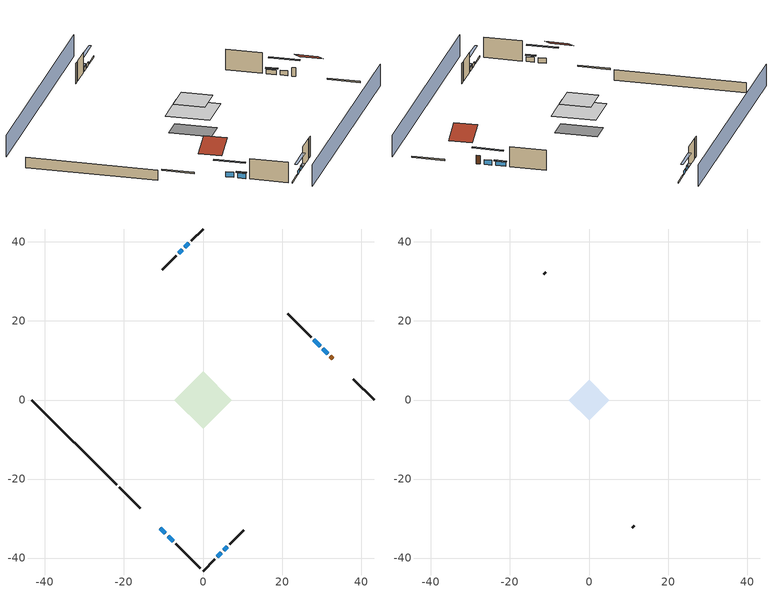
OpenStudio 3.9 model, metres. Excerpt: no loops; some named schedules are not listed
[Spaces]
conditioned space 1
 floor foundation (Slab1 construction): -5.35,1.53 -1.53,5.35 5.35,-1.53 1.53,-5.35 z-2.13
 floor adiabatic (AdiabaticFloorConstruction): -7.25,0 0,7.25 7.25,0 0,-7.25 z2.74
 wall outside (Wall1 construction): -6.92,-36.36 -0.66,-42.62 z0.3:5.18
 wall outside (Wall2 construction): -6.83,36.45 -10.3,32.98 z0.3:5.18
 wall outside (Wall3 construction): 27.4,15.88 21.41,21.87 z0.3:5.18
 wall outside (Wall4 construction): 6.83,-36.45 10.3,-32.98 z0.3:5.18
 wall outside (RimJoist1 construction): -21.22,-22.06 -15.92,-27.36 z0.3:0.61
 wall outside (RimJoist2 construction): 0,43.28 -2.95,40.33 z0.3:0.61
 wall outside (RimJoist3 construction): 43.28,0 37.98,5.3 z0.3:0.61
 wall outside (RimJoist4 construction): 0,-43.28 2.95,-40.33 z0.3:0.61
 wall outside (AdiabaticWallConstruction): -10.77,-32.51 -9.5,-33.78 / -8.85,-34.44 -7.57,-35.71 z0.3:1.49; -3.61,39.67 -4.56,38.72 / -5.22,38.06 -6.17,37.11 / 3.61,-39.67 4.56,-38.72 / 5.22,-38.06 6.17,-37.11 z0.3:1.19; 31.53,11.75 30.3,12.98 z0.3:1.46; 29.64,13.64 28.05,15.23 z0.3:1.31
 wall outside (AdiabaticWallConstruction 1): 32.83,10.45 32.18,11.1 z0.3:2.34
 wall foundation (FoundationWall1 construction): -43.28,0 -21.88,-21.4 z-2.13:0.3
 window (WindowConstruction): -10.77,-32.51 -9.5,-33.78 z0.3:1.49
 window (WindowConstruction 1): -8.84,-34.44 -7.57,-35.71 z0.3:1.49
 window (WindowConstruction 2): -3.61,39.67 -4.56,38.72 z0.3:1.19
 window (WindowConstruction 3): -5.22,38.06 -6.17,37.11 z0.3:1.19
 window (WindowConstruction 4): 31.53,11.75 30.3,12.98 z0.3:1.46
 window (WindowConstruction 5): 29.64,13.64 28.05,15.23 z0.3:1.31
 window (WindowConstruction 6): 3.61,-39.67 4.56,-38.72 z0.3:1.19
 window (WindowConstruction 7): 5.22,-38.06 6.17,-37.11 z0.3:1.19
 door (Door): 32.83,10.45 32.18,11.1 z0.3:2.34
 ceiling adiabatic (AdiabaticFloorConstruction): 0,-7.25 7.25,0 0,7.25 -7.25,0 z2.74
attic - vented 1
 floor to conditioned space 1 (Floor1 construction Reversed): -5.13,0 0,5.13 5.13,0 0,-5.13 z5.18
 wall outside (Wall5 construction): -10.96,32.32 -11.49,31.79 z0.3:5.18
 wall outside (Wall6 construction): 10.96,-32.32 11.49,-31.79 z0.3:5.18
 roof outside (Roof1 construction): -11.43,-31.85,5.18 -8,-28.42,7.61 -11.83,-24.59,7.61 -15.26,-28.02,5.18
 roof outside (Roof2 construction): 33.49,9.79,5.18 30.06,6.36,7.61 33.89,2.53,7.61 37.32,5.96,5.18
shading: 3.23,-46.51 46.51,-3.23 / -3.23,46.51 -46.51,3.23 z0:5.18; -7.56,-35.72 -12.71,-30.57 -13.14,-31 -7.99,-36.15 z4.24; -7.36,-35.92 -9.06,-34.22 -9.49,-34.65 -7.79,-36.35 z1.8; -6.5,36.78 -1.67,41.61 -2.1,42.04 -6.93,37.21 z3.93; -6.38,36.9 -5,38.28 -5.43,38.71 -6.82,37.33 z1.49; 28.36,14.92 33.47,9.81 33.9,10.24 28.79,15.35 z4.21; 27.84,15.44 29.86,13.42 30.29,13.86 28.27,15.87 z1.62; 6.5,-36.78 1.67,-41.61 2.1,-42.04 6.93,-37.21 z3.93; 6.38,-36.9 5,-38.28 5.43,-38.71 6.82,-37.33 z1.49
[Site]
Portland Intl Arpt_OR: Latitude {deg}=45.59; Longitude {deg}=-122.6; Time Zone {hr}=-8; Elevation {m}=33; Terrain=Suburbs; Keep Site Location Information=Yes
[Site:GroundTemperature:Shallow]
10.2558, 8.96328, 8.85977, 9.47314, 11.9355, 14.3863, 16.5111, 17.8571, 17.9714, 16.8767, 14.8061, 12.4304
[Site:WaterMainsTemperature]
Calculation Method=Schedule; Temperature Schedule=mains temperature schedule
[Building]
Building 1
[Material] Roughness=Rough
Name | Thickness {m} | Conductivity {W/m-K} | Density {kg/m3} | Specific Heat {J/kg-K} | Thermal Absorptance | Solar Absorptance | Visible Absorptance
asphalt or fiberglass shingles | 0.00635 | 0.162714 | 1121.4 | 1465.45 | 0.9 | 0.85 | 0.85
roof rigid ins | 0.00281632 | 0.029427 | 32.04 | 1214.23 | 0.9 | 0.7 | 0.7
osb sheathing 0.5 in. | 0.0127 | 0.115458 | 512.64 | 1214.23 | 0.9 | 0.6 | 0.6
wood siding | 0.0254 | 0.102417 | 544.68 | 1172.36 | 0.9 | 0.85 | 0.85
osb sheathing 0.5 in. 1 | 0.0127 | 0.115458 | 512.64 | 1214.23 | 0.9 | 0.7 | 0.7
wall stud and cavity | 0.1397 | 0.550994 | 139.0536 | 1170.24 | 0.9 | 0.7 | 0.7
gypsum board | 0.0127 | 0.160291 | 801 | 837.4 | 0.9 | 0.6 | 0.6
wall stud and cavity 1 | 0.1397 | 0.727959 | 139.0536 | 1170.24 | 0.9 | 0.6 | 0.6
rim joist stud and cavity | 0.0508 | 0.178688 | 50.32683 | 1063.81 | 0.9 | 0.6 | 0.6
ceiling loosefill ins | 0.0846667 | 0.0480833 | 16.02 | 1046.75 | 0.9 | 0.7 | 0.7
ceiling stud and cavity | 0.1397 | 0.302811 | 65.682 | 1177.47 | 0.9 | 0.7 | 0.7
concrete 8.0 in. | 0.2032 | 1.803125 | 2242.8 | 837.4 | 0.9 | 0.7 | 0.7
gypsum board 1 | 0.0127 | 0.160291 | 801 | 837.4 | 0.9 | 0.7 | 0.7
concrete 4.0 in. | 0.1016 | 1.803125 | 2242.8 | 837.4 | 0.9 | 0.7 | 0.7
floor covering | 0.0127 | 0.0450781 | 54.468 | 1339.84 | 0.9 | 0.9 | 0.9
wood siding 1; wood siding 2 | 0.0254 | 0.102417 | 544.68 | 1172.36
wall rigid ins; floor rigid ins | 0.512978 | 0.029427 | 32.04 | 1214.23 | 0.9 | 0.7 | 0.7
wall stud and cavity 2 | 0.0889 | 0.380278 | 52.3479 | 1209.89 | 0.9 | 0.7 | 0.7
door material | 0.04445 | 0.0612267 | 512.64 | 1214.23 | 0.9 | 0.7 | 0.7
floor stud and cavity | 0.1397 | 1.75129 | 37.0049 | 1207.88 | 0.9 | 0.7 | 0.7
osb sheathing 0.75 in. | 0.01905 | 0.115458 | 512.64 | 1214.23 | 0.9 | 0.7 | 0.7
floor covering 1 | 0.0127 | 0.0433444 | 54.468 | 1339.84 | 0.9 | 0.6 | 0.6
wall stud and cavity 3 | 0.0889 | 0.391764 | 83.0341 | 1211.67 | 0.9 | 0.7 | 0.7
furniture material conditioned space 1 | 0.1524 | 0.115458 | 640.8 | 1214.23 | 0.9 | 0.6 | 0.6
[Construction]
Roof1 construction; Roof2 construction: asphalt or fiberglass shingles, roof rigid ins, osb sheathing 0.5 in.
Wall1 construction; Wall2 construction; Wall3 construction; Wall4 construction: wood siding, osb sheathing 0.5 in. 1, wall stud and cavity, gypsum board
Wall5 construction; Wall6 construction: wood siding, osb sheathing 0.5 in. 1, wall stud and cavity 1
RimJoist1 construction; RimJoist2 construction; RimJoist3 construction; RimJoist4 construction: wood siding, rim joist stud and cavity
Floor1 construction Reversed: gypsum board, ceiling stud and cavity, ceiling loosefill ins
FoundationWall1 construction: concrete 8.0 in., gypsum board 1
Slab1 construction: concrete 4.0 in., floor covering
WindowConstruction; WindowConstruction 1; WindowConstruction 2; WindowConstruction 3; WindowConstruction 4; WindowConstruction 5; WindowConstruction 6; WindowConstruction 7: WindowMaterial
AdiabaticWallConstruction: wood siding 1, wall rigid ins, wall stud and cavity 2, gypsum board
Door: door material
AdiabaticWallConstruction 1: wood siding 2, wall rigid ins, wall stud and cavity 2, gypsum board
AdiabaticFloorConstruction: floor stud and cavity, floor rigid ins, osb sheathing 0.75 in., floor covering 1
PartitionWallConstruction: gypsum board, wall stud and cavity 3, gypsum board
furniture construction conditioned space 1: furniture material conditioned space 1
[WindowMaterial:SimpleGlazingSystem]
WindowMaterial: U-Factor {W/m2-K}=2.15764; Solar Heat Gain Coefficient=0.44
[ThermalZone] Multiplier=1; Use Ideal Air Loads=No
Name | Volume {m3} | Thermostat
conditioned space | 384.656 | conditioned space temperature setpoint
attic - vented | 28.4206
[Sizing:Zone]
attic - vented: Zone Cooling Design Supply Air Temperature Input Method=SupplyAirTemperature; Zone Cooling Design Supply Air Temperature {C}=14; Zone Cooling Design Supply Air Temperature Difference {deltaC}=11.11; Zone Heating Design Supply Air Temperature Input Method=SupplyAirTemperature; Zone Heating Design Supply Air Temperature {C}=40; Zone Heating Design Supply Air Temperature Difference {deltaC}=11.11; Zone Cooling Design Supply Air Humidity Ratio {kg-H2O/kg-air}=0.0085; Zone Heating Design Supply Air Humidity Ratio {kg-H2O/kg-air}=0.008; Cooling Design Air Flow Method=DesignDay; Heating Design Air Flow Method=DesignDay; Account for Dedicated Outdoor Air System=No; Dedicated Outdoor Air System Control Strategy=NeutralSupplyAir; Dedicated Outdoor Air Low Setpoint Temperature for Design {C}=autosize; Dedicated Outdoor Air High Setpoint Temperature for Design {C}=autosize; Zone Load Sizing Method=Sensible Load Only No Latent Load; Zone Latent Cooling Design Supply Air Humidity Ratio Input Method=HumidityRatioDifference; Zone Cooling Design Supply Air Humidity Ratio Difference {kgWater/kgDryAir}=0.005; Zone Latent Heating Design Supply Air Humidity Ratio Input Method=HumidityRatioDifference; Zone Humidification Design Supply Air Humidity Ratio Difference {kgWater/kgDryAir}=0.005; Sizing Option=Coincident
[Space]
Name | Thermal Zone | Volume {m3}
conditioned space 1 | conditioned space | 384.656
attic - vented 1 | attic - vented | 28.4206
[ThermostatSetpoint:DualSetpoint]
conditioned space temperature setpoint: Heating Setpoint Temperature Schedule=heating setpoint; Cooling Setpoint Temperature Schedule=cooling setpoint; Temperature Difference Between Cutout And Setpoint {deltaC}=0
[Foundation:Kiva]
Foundation Kiva 1: Initial Indoor Air Temperature {C}=18.3333; Wall Height Above Grade {m}=0.3048; Wall Depth Below Slab {m}=0.2032
[Foundation:Kiva:Settings]
Soil Conductivity {W/m-K}=1.3848; Soil Density {kg/m3}=1842.3; Soil Specific Heat {J/kg-K}=418.7; Ground Solar Absorptivity=0.9; Ground Thermal Absorptivity=0.9; Ground Surface Roughness {m}=0.03; Far-Field Width {m}=40; Deep-Ground Boundary Condition=ZeroFlux; Deep-Ground Depth {m}=40; Minimum Cell Dimension {m}=0.2; Maximum Cell Growth Coefficient=3; Simulation Timestep=Timestep
[SurfaceProperty:ExposedFoundationPerimeter]
Slab1: Exposed Perimeter Calculation Method=TotalExposedPerimeter; Total Exposed Perimeter {m}=30.26664
[SurfaceProperty:IncidentSolarMultiplier] Incident Solar Multiplier=1; Incident Solar Multiplier Schedule=trans schedule winter=0.85 summer=0.7
Window1; Window2; Window3; Window4; Window5; Window6; Window7; Window8
[InternalMass:Definition] Design Level Calculation Method=SurfaceArea
Name | Construction | Surface Area {m2}
partition wall mass | PartitionWallConstruction | 157.749
furniture mass conditioned space 1 | furniture construction conditioned space 1 | 63.09974
[InternalMass] Space or SpaceType=conditioned space 1; Multiplier=1
Name | Internal Mass Definition
partition wall mass | partition wall mass
furniture mass conditioned space 1 | furniture mass conditioned space 1
[EnergyManagementSystem:Sensor]
Name | Output Variable or Output Meter Index Key | Output Variable or Output Meter
water_heater_T_set | water heater setpoint | Schedule Value
out_pb_s |  | Site Outdoor Air Barometric Pressure
out_wt_s |  | Site Outdoor Air Humidity Ratio
site_vw_s |  | Site Wind Speed
cool_season | cooling season schedule | Schedule Value
natural_vent_s | natural vent schedule | Schedule Value
htg_sp_s | heating setpoint | Schedule Value
clg_sp_s | cooling setpoint | Schedule Value
mech_vent_range_fan_0_sch_s | mech vent range fan 0 schedule | Schedule Value
mech_vent_bath_fan_0_sch_s | mech vent bath fan 0 schedule | Schedule Value
clothes_dryer_exhaust_0_sch_s | clothes_dryer | Schedule Value
htg_load_cond |  | Heating:EnergyTransfer:Zone:CONDITIONED SPACE
clg_load_cond |  | Cooling:EnergyTransfer:Zone:CONDITIONED SPACE
s_conv | Floor1 | Surface Inside Face Convection Heat Gain Energy
s_ig | Floor1 | Surface Inside Face Internal Gains Radiation Heat Gain Energy
s_sol | Floor1 | Surface Inside Face Solar Radiation Heat Gain Energy
s_lgt | Floor1 | Surface Inside Face Lights Radiation Heat Gain Energy
s_surf | Floor1 | Surface Inside Face Net Surface Thermal Radiation Heat Gain Energy
s_conv_1 | FoundationWall1 | Surface Inside Face Convection Heat Gain Energy
s_ig_1 | FoundationWall1 | Surface Inside Face Internal Gains Radiation Heat Gain Energy
s_sol_1 | FoundationWall1 | Surface Inside Face Solar Radiation Heat Gain Energy
s_lgt_1 | FoundationWall1 | Surface Inside Face Lights Radiation Heat Gain Energy
s_surf_1 | FoundationWall1 | Surface Inside Face Net Surface Thermal Radiation Heat Gain Energy
s_conv_2 | inferred conditioned ceiling | Surface Inside Face Convection Heat Gain Energy
s_ig_2 | inferred conditioned ceiling | Surface Inside Face Internal Gains Radiation Heat Gain Energy
s_sol_2 | inferred conditioned ceiling | Surface Inside Face Solar Radiation Heat Gain Energy
s_lgt_2 | inferred conditioned ceiling | Surface Inside Face Lights Radiation Heat Gain Energy
s_surf_2 | inferred conditioned ceiling | Surface Inside Face Net Surface Thermal Radiation Heat Gain Energy
s_conv_3 | inferred conditioned floor | Surface Inside Face Convection Heat Gain Energy
s_ig_3 | inferred conditioned floor | Surface Inside Face Internal Gains Radiation Heat Gain Energy
s_sol_3 | inferred conditioned floor | Surface Inside Face Solar Radiation Heat Gain Energy
s_lgt_3 | inferred conditioned floor | Surface Inside Face Lights Radiation Heat Gain Energy
s_surf_3 | inferred conditioned floor | Surface Inside Face Net Surface Thermal Radiation Heat Gain Energy
s_conv_4 | RimJoist1 | Surface Inside Face Convection Heat Gain Energy
s_ig_4 | RimJoist1 | Surface Inside Face Internal Gains Radiation Heat Gain Energy
s_sol_4 | RimJoist1 | Surface Inside Face Solar Radiation Heat Gain Energy
s_lgt_4 | RimJoist1 | Surface Inside Face Lights Radiation Heat Gain Energy
s_surf_4 | RimJoist1 | Surface Inside Face Net Surface Thermal Radiation Heat Gain Energy
s_conv_5 | RimJoist2 | Surface Inside Face Convection Heat Gain Energy
s_ig_5 | RimJoist2 | Surface Inside Face Internal Gains Radiation Heat Gain Energy
s_sol_5 | RimJoist2 | Surface Inside Face Solar Radiation Heat Gain Energy
s_lgt_5 | RimJoist2 | Surface Inside Face Lights Radiation Heat Gain Energy
s_surf_5 | RimJoist2 | Surface Inside Face Net Surface Thermal Radiation Heat Gain Energy
s_conv_6 | RimJoist3 | Surface Inside Face Convection Heat Gain Energy
s_ig_6 | RimJoist3 | Surface Inside Face Internal Gains Radiation Heat Gain Energy
s_sol_6 | RimJoist3 | Surface Inside Face Solar Radiation Heat Gain Energy
s_lgt_6 | RimJoist3 | Surface Inside Face Lights Radiation Heat Gain Energy
s_surf_6 | RimJoist3 | Surface Inside Face Net Surface Thermal Radiation Heat Gain Energy
s_conv_7 | RimJoist4 | Surface Inside Face Convection Heat Gain Energy
s_ig_7 | RimJoist4 | Surface Inside Face Internal Gains Radiation Heat Gain Energy
s_sol_7 | RimJoist4 | Surface Inside Face Solar Radiation Heat Gain Energy
s_lgt_7 | RimJoist4 | Surface Inside Face Lights Radiation Heat Gain Energy
s_surf_7 | RimJoist4 | Surface Inside Face Net Surface Thermal Radiation Heat Gain Energy
s_conv_8 | Slab1 | Surface Inside Face Convection Heat Gain Energy
s_ig_8 | Slab1 | Surface Inside Face Internal Gains Radiation Heat Gain Energy
s_sol_8 | Slab1 | Surface Inside Face Solar Radiation Heat Gain Energy
s_lgt_8 | Slab1 | Surface Inside Face Lights Radiation Heat Gain Energy
s_surf_8 | Slab1 | Surface Inside Face Net Surface Thermal Radiation Heat Gain Energy
ss_sol | Door1 | Surface Inside Face Solar Radiation Heat Gain Energy
ss_lgt | Door1 | Surface Inside Face Lights Radiation Heat Gain Energy
ss_conv | Door1 | Surface Inside Face Convection Heat Gain Energy
ss_ig | Door1 | Surface Inside Face Internal Gains Radiation Heat Gain Energy
ss_surf | Door1 | Surface Inside Face Net Surface Thermal Radiation Heat Gain Energy
ss_conv_1 | Window1 | Surface Inside Face Convection Heat Gain Energy
ss_ig_1 | Window1 | Surface Inside Face Internal Gains Radiation Heat Gain Energy
ss_surf_1 | Window1 | Surface Inside Face Net Surface Thermal Radiation Heat Gain Energy
ss_trans_in | Window1 | Surface Window Transmitted Solar Radiation Rate
ss_back_out | Window1 | Surface Window Shortwave from Zone Back Out Window Heat Transfer Rate
ss_trans_out | Window1 | Surface Inside Face Initial Transmitted Diffuse Transmitted Out Window Solar Radiation Rate
ss_conv_2 | Window2 | Surface Inside Face Convection Heat Gain Energy
ss_ig_2 | Window2 | Surface Inside Face Internal Gains Radiation Heat Gain Energy
ss_surf_2 | Window2 | Surface Inside Face Net Surface Thermal Radiation Heat Gain Energy
ss_trans_in_1 | Window2 | Surface Window Transmitted Solar Radiation Rate
ss_back_out_1 | Window2 | Surface Window Shortwave from Zone Back Out Window Heat Transfer Rate
ss_trans_out_1 | Window2 | Surface Inside Face Initial Transmitted Diffuse Transmitted Out Window Solar Radiation Rate
ss_conv_3 | Window3 | Surface Inside Face Convection Heat Gain Energy
ss_ig_3 | Window3 | Surface Inside Face Internal Gains Radiation Heat Gain Energy
ss_surf_3 | Window3 | Surface Inside Face Net Surface Thermal Radiation Heat Gain Energy
ss_trans_in_2 | Window3 | Surface Window Transmitted Solar Radiation Rate
ss_back_out_2 | Window3 | Surface Window Shortwave from Zone Back Out Window Heat Transfer Rate
ss_trans_out_2 | Window3 | Surface Inside Face Initial Transmitted Diffuse Transmitted Out Window Solar Radiation Rate
ss_conv_4 | Window4 | Surface Inside Face Convection Heat Gain Energy
ss_ig_4 | Window4 | Surface Inside Face Internal Gains Radiation Heat Gain Energy
ss_surf_4 | Window4 | Surface Inside Face Net Surface Thermal Radiation Heat Gain Energy
ss_trans_in_3 | Window4 | Surface Window Transmitted Solar Radiation Rate
ss_back_out_3 | Window4 | Surface Window Shortwave from Zone Back Out Window Heat Transfer Rate
ss_trans_out_3 | Window4 | Surface Inside Face Initial Transmitted Diffuse Transmitted Out Window Solar Radiation Rate
ss_conv_5 | Window5 | Surface Inside Face Convection Heat Gain Energy
ss_ig_5 | Window5 | Surface Inside Face Internal Gains Radiation Heat Gain Energy
ss_surf_5 | Window5 | Surface Inside Face Net Surface Thermal Radiation Heat Gain Energy
ss_trans_in_4 | Window5 | Surface Window Transmitted Solar Radiation Rate
ss_back_out_4 | Window5 | Surface Window Shortwave from Zone Back Out Window Heat Transfer Rate
ss_trans_out_4 | Window5 | Surface Inside Face Initial Transmitted Diffuse Transmitted Out Window Solar Radiation Rate
ss_conv_6 | Window6 | Surface Inside Face Convection Heat Gain Energy
ss_ig_6 | Window6 | Surface Inside Face Internal Gains Radiation Heat Gain Energy
ss_surf_6 | Window6 | Surface Inside Face Net Surface Thermal Radiation Heat Gain Energy
ss_trans_in_5 | Window6 | Surface Window Transmitted Solar Radiation Rate
ss_back_out_5 | Window6 | Surface Window Shortwave from Zone Back Out Window Heat Transfer Rate
ss_trans_out_5 | Window6 | Surface Inside Face Initial Transmitted Diffuse Transmitted Out Window Solar Radiation Rate
ss_conv_7 | Window7 | Surface Inside Face Convection Heat Gain Energy
ss_ig_7 | Window7 | Surface Inside Face Internal Gains Radiation Heat Gain Energy
ss_surf_7 | Window7 | Surface Inside Face Net Surface Thermal Radiation Heat Gain Energy
ss_trans_in_6 | Window7 | Surface Window Transmitted Solar Radiation Rate
ss_back_out_6 | Window7 | Surface Window Shortwave from Zone Back Out Window Heat Transfer Rate
ss_trans_out_6 | Window7 | Surface Inside Face Initial Transmitted Diffuse Transmitted Out Window Solar Radiation Rate
ss_conv_8 | Window8 | Surface Inside Face Convection Heat Gain Energy
ss_ig_8 | Window8 | Surface Inside Face Internal Gains Radiation Heat Gain Energy
ss_surf_8 | Window8 | Surface Inside Face Net Surface Thermal Radiation Heat Gain Energy
ss_trans_in_7 | Window8 | Surface Window Transmitted Solar Radiation Rate
ss_back_out_7 | Window8 | Surface Window Shortwave from Zone Back Out Window Heat Transfer Rate
ss_trans_out_7 | Window8 | Surface Inside Face Initial Transmitted Diffuse Transmitted Out Window Solar Radiation Rate
s_conv_9 | Wall1 | Surface Inside Face Convection Heat Gain Energy
s_ig_9 | Wall1 | Surface Inside Face Internal Gains Radiation Heat Gain Energy
s_sol_9 | Wall1 | Surface Inside Face Solar Radiation Heat Gain Energy
s_lgt_9 | Wall1 | Surface Inside Face Lights Radiation Heat Gain Energy
s_surf_9 | Wall1 | Surface Inside Face Net Surface Thermal Radiation Heat Gain Energy
s_conv_10 | Wall2 | Surface Inside Face Convection Heat Gain Energy
s_ig_10 | Wall2 | Surface Inside Face Internal Gains Radiation Heat Gain Energy
s_sol_10 | Wall2 | Surface Inside Face Solar Radiation Heat Gain Energy
s_lgt_10 | Wall2 | Surface Inside Face Lights Radiation Heat Gain Energy
s_surf_10 | Wall2 | Surface Inside Face Net Surface Thermal Radiation Heat Gain Energy
s_conv_11 | Wall3 | Surface Inside Face Convection Heat Gain Energy
s_ig_11 | Wall3 | Surface Inside Face Internal Gains Radiation Heat Gain Energy
s_sol_11 | Wall3 | Surface Inside Face Solar Radiation Heat Gain Energy
s_lgt_11 | Wall3 | Surface Inside Face Lights Radiation Heat Gain Energy
s_surf_11 | Wall3 | Surface Inside Face Net Surface Thermal Radiation Heat Gain Energy
s_conv_12 | Wall4 | Surface Inside Face Convection Heat Gain Energy
s_ig_12 | Wall4 | Surface Inside Face Internal Gains Radiation Heat Gain Energy
s_sol_12 | Wall4 | Surface Inside Face Solar Radiation Heat Gain Energy
s_lgt_12 | Wall4 | Surface Inside Face Lights Radiation Heat Gain Energy
s_surf_12 | Wall4 | Surface Inside Face Net Surface Thermal Radiation Heat Gain Energy
im_conv | furniture mass conditioned space 1 | Surface Inside Face Convection Heat Gain Energy
im_ig | furniture mass conditioned space 1 | Surface Inside Face Internal Gains Radiation Heat Gain Energy
im_sol | furniture mass conditioned space 1 | Surface Inside Face Solar Radiation Heat Gain Energy
im_lgt | furniture mass conditioned space 1 | Surface Inside Face Lights Radiation Heat Gain Energy
im_surf | furniture mass conditioned space 1 | Surface Inside Face Net Surface Thermal Radiation Heat Gain Energy
[ElectricEquipment:Definition] Design Level Calculation Method=EquipmentLevel
Name | Design Level {W} | Fraction Latent | Fraction Radiant | Fraction Lost
ceiling fan | 18.2698 | 0 | 0.558 | 0
clothes washer | 384.687 | 0.03 | 0.162 | 0.7
clothes dryer | 170.291 | 0.015 | 0.081 | 0.85
dishwasher | 727.722 | 0.3 | 0.18 | 0.4
fridge | 49.4292 | 0 | 0.6 | 0
cooking range | 1414.18 | 0.08 | 0.432 | 0.2
misc tv | 542.112 | 0 | 0.6 | 0
misc plug loads | 365.04 | 0.021 | 0.558 | 0.049
whole house fan; mech vent house fan | 0 | 0 | 0 | 1
mech vent house fan cfis | 0 | 0 | 0 | 0
mech vent range fan 0; mech vent bath fan 0 | 30 | 0 | 0 | 1
[ElectricEquipment] Space or SpaceType=conditioned space 1
Name | Electric Equipment Definition | Schedule
ceiling fan | ceiling fan | ceiling_fan
clothes washer | clothes washer | clothes_washer
clothes dryer | clothes dryer | clothes_dryer
dishwasher | dishwasher | dishwasher
fridge | fridge | fridge schedule
cooking range | cooking range | cooking_range
misc tv | misc tv | plug_loads_tv
misc plug loads | misc plug loads | plug_loads_other
whole house fan | whole house fan | Always On Discrete
mech vent house fan | mech vent house fan | mech vent house fan schedule
mech vent house fan cfis | mech vent house fan cfis | mech vent house fan cfis schedule
mech vent range fan 0 | mech vent range fan 0 | mech vent range fan 0 schedule
mech vent bath fan 0 | mech vent bath fan 0 | mech vent bath fan 0 schedule
[OtherEquipment:Definition] Design Level Calculation Method=EquipmentLevel
Name | Design Level {W} | Fraction Latent | Fraction Radiant | Fraction Lost
water heater sens; mech vent house fan sensible load | 0 | 0 | 0 | 0
water heater lat; mech vent house fan latent load | 0 | 1 | 0 | 0
water heater energy adjustment1 | 0.01 | 0 | 0 | 1
clothes dryer 2 | 2262.34 | 0.015 | 0.081 | 0.85
cooking range 2 | 0 | 0.08 | 0.432 | 0.2
general water use sensible | -61.6891 | 0 | 0.6 | 0
general water use latent | 62.594 | 1 | 0 | 0
[OtherEquipment] Space or SpaceType=conditioned space 1
Name | Other Equipment Definition | Schedule | Fuel Type
water heater sens | water heater sens | Always On Discrete
water heater lat | water heater lat | Always On Discrete
water heater energy adjustment1 | water heater energy adjustment1 | Always On Discrete | Electricity
clothes dryer 1 | clothes dryer 2 | clothes_dryer | NaturalGas
cooking range 1 | cooking range 2 | cooking_range | Electricity
general water use sensible | general water use sensible | general water use schedule
general water use latent | general water use latent | general water use schedule
mech vent house fan sensible load | mech vent house fan sensible load | Always On Discrete
mech vent house fan latent load | mech vent house fan latent load | Always On Discrete
[WaterUse:Equipment:Definition]
Name | Peak Flow Rate {m3/s}
clothes washer | 1.98279e-06
dishwasher | 5.75526e-06
[Lights:Definition]
interior lighting: Design Level Calculation Method=LightingLevel; Lighting Level {W}=1046.01; Fraction Radiant=0.6; Fraction Visible=0.2; Return Air Fraction=0
[Lights]
interior lighting: Lights Definition=interior lighting; Space or SpaceType=conditioned space 1; Schedule=lighting_interior; Fraction Replaceable=1
[Exterior:Lights:Definition]
exterior lighting: Design Level {W}=42.5523
[Exterior:Lights]
exterior lighting: Exterior Lights Definition=exterior lighting; Schedule=exterior lighting schedule
[People:Definition]
occupants: Number of People Calculation Method=People; Number of People {people}=3; Fraction Radiant=0.314171; Sensible Heat Fraction=0.56303; Carbon Dioxide Generation Rate {m3/s-W}=0; Enable ASHRAE 55 Comfort Warnings=No; Mean Radiant Temperature Calculation Type=EnclosureAveraged
[People]
occupants: People Definition=occupants; Space or SpaceType=conditioned space 1; Number of People Schedule=occupants; Activity Level Schedule=occupants activity schedule; Multiplier=1
[SpaceInfiltration:DesignFlowRate] Space or SpaceType=conditioned space 1; Schedule=Always On Discrete; Design Flow Rate Calculation Method=Flow/Space; Design Flow Rate {m3/s}=0
natural vent flow; whole house fan flow; infil flow
[ZoneMixing]
whole house fan mix: Zone or Space=attic - vented; Schedule=Always On Continuous; Design Flow Rate Calculation Method=Flow/Zone; Design Flow Rate {m3/s}=0; Source Zone or Space=conditioned space
[SpaceInfiltration:EffectiveLeakageArea]
infil attic - vented 1: Space or SpaceType=attic - vented 1; Schedule=Always On Discrete; Effective Air Leakage Area {cm2}=1752.6; Stack Coefficient=0.000112754; Wind Coefficient=4.08208e-05
